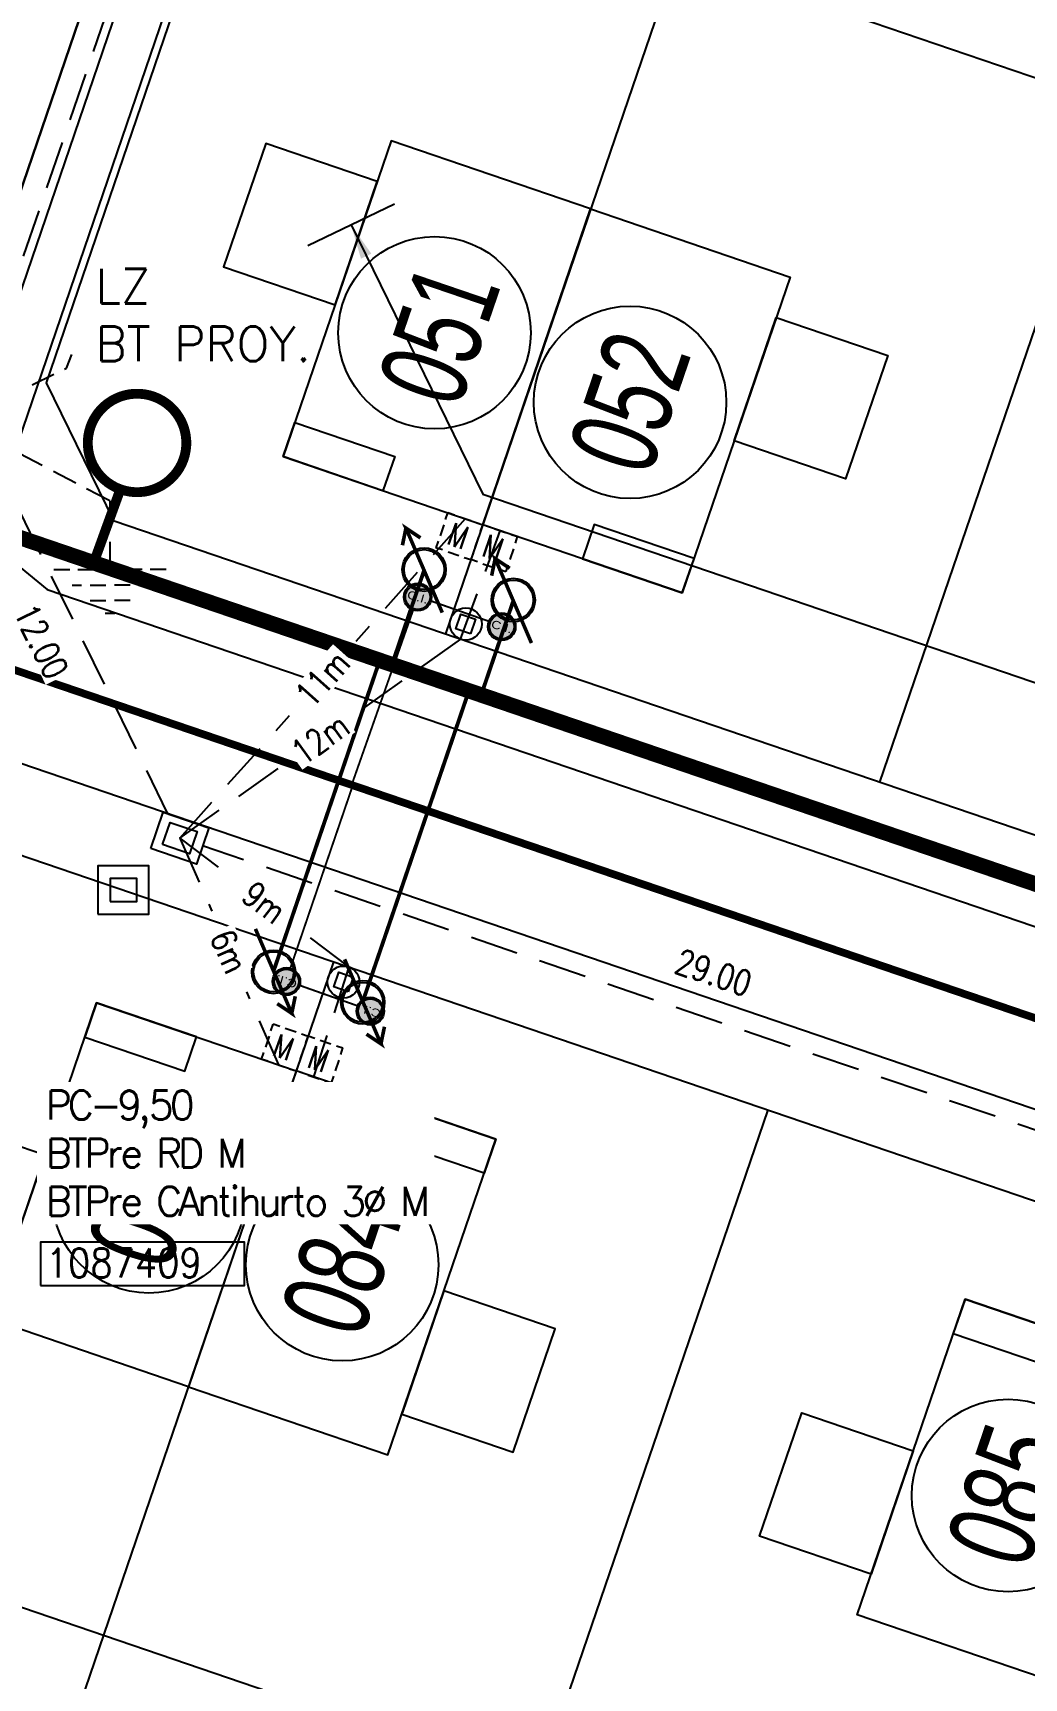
# Model space of a CAD drawing. Extents: x 0 to 336586, y 0 to 6284468.
# Drawn here: x 335251.86 to 335277.61, y 6277815.46 to 6277858.22 of the extents above; entities that cross this region are included whole.
import ezdxf
from ezdxf.enums import TextEntityAlignment as Align

# ---------------------------------------------------------------- set-up
doc = ezdxf.new("R2010")
doc.units = 0
doc.header["$LTSCALE"] = 5
doc.linetypes.add('DASHED', pattern=[0.75, 0.5, -0.25])
doc.linetypes.add('HIDDEN', pattern=[0.375, 0.25, -0.125])
for name, color, linetype in [('ACOM-P', 251, 'DASHED'), ('CALLES-URBANAS', 6, 'Continuous'), ('COTAS', 11, 'Continuous'), ('EQUIPOS', 240, 'Continuous'), ('EQUIPOS_P', 240, 'Continuous'), ('ESTRUCTURAS', 42, 'Continuous'), ('ESTRUCTURAS_E', 42, 'Continuous'), ('ESTRUCTURAS_P', 42, 'Continuous'), ('GRILLA', 254, 'Continuous'), ('LBT_A_P', 100, 'DASHED'), ('LINEA-EDIFICACION-URBANA', 21, 'Continuous'), ('MUROS', 8, 'Continuous'), ('Numero', 42, 'Continuous'), ('PLANTA', 6, 'Continuous'), ('POSTES_E', 41, 'Continuous'), ('POSTES_P', 41, 'Continuous'), ('Prosan Agua Potable D. Arranque', 1, 'Continuous'), ('Prosan Agua Potable D. MAP', 5, 'Continuous'), ('Prosan Agua Potable P. Cañeria Proyectada', 1, 'Continuous'), ('Prosan Agua Potable P. Grifos Proyectados', 1, 'Continuous'), ('Prosan Alcantarillado D. Union Domiciliaria', 4, 'Continuous'), ('Prosan Alcantarillado P. Colector Proyectado', 1, 'Continuous'), ('Prosan Pavimentación Vereda Proyectada', 8, 'Continuous'), ('PUNTO-DE-INTERES', 254, 'Continuous'), ('servicios', 6, 'Continuous'), ('TEXTO-BT_P', 151, 'Continuous')]:
    doc.layers.add(name, color=color, linetype=linetype)
doc.styles.add('2mm', font='simplex.shx', dxfattribs={"width": 0.8, "height": 0.65})
doc.styles.add('ARIAL', font='arial.ttf', dxfattribs={"width": 0.82})
doc.styles.add('ROMANS', font='romans.shx', dxfattribs={"height": 1})
doc.styles.add('Swis-50', font='swissc.ttf', dxfattribs={"width": 0.85})
doc.dimstyles.new('ACOMETIDA 500', dxfattribs={"dimtxt": 0.65, "dimasz": 1.8, "dimexe": 1.25, "dimexo": 0.625, "dimtad": 0, "dimdec": 0, "dimtxsty": '2mm', "dimblk": 'NONE', "dimcen": 2.5, "dimse1": 1, "dimse2": 1, "dimclrd": 256, "dimclrt": 2, "dimadec": 0, "dimazin": 0, "dimtfac": 1, "dimtdec": 0, "dimtmove": 0, "dimatfit": 3, "dimldrblk": 'NONE', "dimfxl": 1, "dimtfill": 1, "dimlwd": -1, "dimarcsym": 2})
doc.dimstyles.new('GRILLA X 500', dxfattribs={"dimtxt": 0.5, "dimasz": 1.8, "dimexe": 1.25, "dimexo": 0.625, "dimtad": 0, "dimdec": 0, "dimtxsty": 'ROMANS', "dimblk": 'NONE', "dimcen": 2.5, "dimse1": 1, "dimse2": 1, "dimsd1": 1, "dimsd2": 1, "dimclrd": 256, "dimclrt": 256, "dimadec": 0, "dimazin": 0, "dimtfac": 1, "dimtdec": 0, "dimtmove": 0, "dimatfit": 3, "dimldrblk": 'NONE', "dimfxlon": 1, "dimtfill": 1, "dimlwd": -1, "dimarcsym": 2})
doc.dimstyles.new('GRILLA Y 500', dxfattribs={"dimtxt": 0.5, "dimasz": 1.8, "dimexe": 1.25, "dimexo": 0.625, "dimtad": 0, "dimdec": 0, "dimtxsty": 'ROMANS', "dimblk": 'NONE', "dimcen": 2.5, "dimse1": 1, "dimse2": 1, "dimsd1": 1, "dimsd2": 1, "dimclrd": 256, "dimclrt": 256, "dimadec": 0, "dimazin": 0, "dimtfac": 1, "dimtdec": 0, "dimtmove": 0, "dimatfit": 3, "dimldrblk": 'NONE', "dimfxlon": 1, "dimtfill": 1, "dimlwd": -1, "dimarcsym": 2})
doc.dimstyles.new('VANO 500', dxfattribs={"dimtxt": 0.65, "dimasz": 1.8, "dimexe": 0, "dimexo": 8, "dimgap": 1.2, "dimtad": 0, "dimdec": 0, "dimzin": 0, "dimdsep": 46, "dimtxsty": '2mm', "dimblk": 'NONE', "dimcen": 0, "dimse1": 1, "dimse2": 1, "dimsd1": 1, "dimsd2": 1, "dimclrd": 7, "dimclrt": 2, "dimadec": 0, "dimazin": 0, "dimtfac": 1, "dimtdec": 0, "dimtofl": 0, "dimtmove": 0, "dimatfit": 3, "dimldrblk": 'NONE', "dimfxl": 1, "dimtfill": 1, "dimtolj": 1, "dimtzin": 0, "dimlwd": 25, "dimarcsym": 0})

# ---------------------------------------------------------------- blocks, each defined once
blk = doc.blocks.new('A$C461B3DCE')
at = {"layer": 'Prosan Agua Potable D. MAP', "ltscale": 2}
h = blk.add_hatch(color=4, dxfattribs=at)
h.dxf.hatch_style = 1
edge = h.paths.add_edge_path()
edge.add_line((0.7710314885518511, 0.5448670548734738), (0.7504819952160025, 0.5306253450311521))
edge.add_arc((0.5218886427903211, 0.3768014163459124), 0.2755298927691394, 393.9372072948622, 430.8894317799293)
edge.add_arc((0.5219586611189867, 0.376749035538496), 0.2755564759331746, 70.90675392884668, 215.492820778389)
edge.add_line((0.2976038094080948, 0.2167606861423788), (0.2770543160722461, 0.2025189763000571))
edge.add_arc((0.5218886427903213, 0.3768014163459125), 0.3005298927691393, 70.88943177992928, 215.4447158899646, ccw=False)
edge.add_arc((0.5218886427903213, 0.3768014163459125), 0.3005298927691391, 394.0026343322039, 430.88943177992934, ccw=False)
h = blk.add_hatch(color=4, dxfattribs=at)
h.dxf.hatch_style = 1
edge = h.paths.add_edge_path()
edge.add_line((0.7622593604771488, 0.557190258923689), (0.7420747884321109, 0.5424359027211417))
edge.add_arc((0.521888642790321, 0.3768014163459126), 0.2755298927691394, 0, 36.95222448506712, ccw=False)
edge.add_arc((0.5218620722195667, 0.376884724929531), 0.2755564759331746, 215.3966110015403, 359.98267785108266, ccw=False)
edge.add_line((0.2972388881172841, 0.2172733325026044), (0.2770543160722462, 0.2025189763000571))
edge.add_arc((0.5218886427903211, 0.3768014163459128), 0.3005298927691393, 215.4447158899647, 360)
edge.add_arc((0.5218886427903211, 0.3768014163459128), 0.3005298927691391, 0, 36.88679744772544)
at = {"layer": 'Prosan Agua Potable D. MAP', "color": 4, "ltscale": 2, "const_width": 0.05}
blk.add_lwpolyline([(9.38084215e-08, 1.08246816e-07), (1.023286459401971, 0.7479937492063158), (0.9377070762315523, 0.5236589383472321), (1.023286459402515, 0.7479937492077511), (0.7832410503892931, 0.7426890532315298)], dxfattribs=at)
at = {"layer": 'Prosan Agua Potable D. MAP', "color": 4, "ltscale": 2}
for radius in [0.3005298927691391, 0.2755298927691391]:
    blk.add_circle((0.5218886427903211, 0.3768014163459128), radius, dxfattribs=at)
blk = doc.blocks.new('agua potable')
at = {"layer": 'Prosan Agua Potable D. Arranque', "color": 4, "const_width": 0.1}
for points, elevation in [([(335751.6162336973, 6282521.943337543), (335750.7812315227, 6282519.49733403)], -499.809), ([(335753.9334334685, 6282521.152305628), (335753.0984312934, 6282518.706302113)], -499.809), ([(335747.7059447483, 6282511.528670923), (335750.4632912664, 6282519.60587059)], -499.8090000075405), ([(335750.0231445194, 6282510.737639012), (335752.7804910405, 6282518.81483867)], -499.8090000075405)]:
    blk.add_lwpolyline(points, dxfattribs=dict(at, elevation=elevation))
at = {"layer": 'Prosan Agua Potable P. Cañeria Proyectada', "color": 4, "const_width": 0.4}
blk.add_lwpolyline([(335818.6750919091, 6282496.320130608), (335729.9996878592, 6282526.591614163)], dxfattribs=at)
at = {"layer": 'Prosan Agua Potable P. Grifos Proyectados', "color": 4, "const_width": 0.256}
blk.add_lwpolyline([(335742.9558656341, 6282525.689166202, -1), (335745.364588464, 6282524.822186198, -1), (335742.9558656341, 6282525.689166202, -1)], format="xyb", dxfattribs=at)
blk.add_lwpolyline([(335743.7267370482, 6282524.051314784), (335743.0337626101, 6282522.142119022)], dxfattribs=at)
at = {"layer": 'Prosan Agua Potable D. MAP', "color": 4, "ltscale": 20}
for p, xscale, yscale, zscale, rotation in [((335752.0878443506, 6282520.845553368, -499.809), 1.885254132807255, 1.885254132807255, 1.885254132807255, 77.0827137440164), ((335754.4050441216, 6282520.054521453, -499.809), 1.885254132807254, 1.885254132807254, 1.885254132807254, 77.08271373004237), ((335747.2343340952, 6282512.626455103, -499.8090000075405), 1.885254132835699, 1.885254132835699, 1.885254132835699, 257.0827137300424), ((335749.5515338663, 6282511.835423188, -499.8090000075405), 1.885254132835698, 1.885254132835698, 1.885254132835698, 257.0827137440164)]:
    blk.add_blockref('A$C461B3DCE', p, dxfattribs=dict(at, xscale=xscale, yscale=yscale, zscale=zscale, rotation=rotation))
blk = doc.blocks.new('UD')
at = {"layer": 'Prosan Alcantarillado D. Union Domiciliaria', "true_color": 0x57ffab}
h = blk.add_hatch(color=101, dxfattribs=at)
edge = h.paths.add_edge_path()
edge.add_arc((6.984919e-10, 0), 0.3200000000000001, 0, 360)
at = {"layer": 'Prosan Alcantarillado D. Union Domiciliaria', "color": 7}
for radius in [0.36, 0.3200000000000001]:
    blk.add_circle((6.984919e-10, 0), radius, dxfattribs=at)
at = {"layer": 'Prosan Alcantarillado D. Union Domiciliaria', "color": 7, "ltscale": 10, "style": 'ARIAL', "oblique": 359.9999998988733, "width": 1.199999998176862}
blk.add_text('C.I.', height=0.2121039574924962, dxfattribs=at).set_placement((0, 0), align=Align.MIDDLE_CENTER)
blk = doc.blocks.new('ALCANTARILLADO')
at = {"layer": 'Prosan Alcantarillado D. Union Domiciliaria', "color": 5, "ltscale": 20, "const_width": 0.05}
for points in [[(-32.52918486815906, -127.8270032360451), (-31.02446879501076, -128.3559413219336)], [(-32.99398014684994, -128.0653404148761), (-34.59077654314751, -132.6078856776003)], [(-36.18313438975747, -137.3707956608851), (-34.56070486586395, -132.6181513688061)], [(-35.9398425885156, -137.8180194322485), (-34.43614070614422, -138.3498338834615)]]:
    blk.add_lwpolyline(points, dxfattribs=at)
at = {"layer": 'Prosan Alcantarillado P. Colector Proyectado', "color": 5, "const_width": 0.2}
blk.add_lwpolyline([(2.402161485391844, -145.2363154797349), (-49.50936231460946, -127.5150673401076)], dxfattribs=at)
at = {"layer": 'Prosan Alcantarillado D. Union Domiciliaria', "color": 5, "ltscale": 20}
for p, rotation in [((-32.87463700270746, -127.7256976424251), 343.655956915462), ((-30.69161107682885, -128.4930753421504), 343.655956915462), ((-36.28510037360684, -137.7160534469876), 163.546395338698), ((-34.10354582373111, -138.4876041433308), 163.546395338698)]:
    blk.add_blockref('UD', p, dxfattribs=dict(at, rotation=rotation))
blk = doc.blocks.new('A$C12F70A7C')
at = {"layer": 'MUROS'}
for points in [[(0, -8.672000000951812), (-5.476999999998952, -8.672000000951812), (-5.476999999998952, 0), (0, 0)], [(-2.738500000006752, 0), (-5.476999999998952, 0), (-5.476999999998952, -0.9399999999441206), (-2.738500000006752, -0.9399999999441206)], [(0, -8.672000000951812), (5.4769999999844, -8.672000000951812), (5.4769999999844, 0), (0, 0)], [(2.7384999999922, 0), (5.4769999999844, 0), (5.4769999999844, -0.9399999999441206), (2.7384999999922, -0.9399999999441206)], [(-5.476999999998952, -7.557999999960883), (-8.53499999998894, -7.557999999960883), (-8.53499999998894, -4.169999999925493), (-5.476999999998952, -4.169999999925493)], [(5.4769999999844, -7.557999999960883), (8.534999999974389, -7.557999999960883), (8.534999999974389, -4.169999999925493), (5.4769999999844, -4.169999999925493)]]:
    blk.add_lwpolyline(points, close=True, dxfattribs=at)
blk = doc.blocks.new('PLANTA')
at = {"layer": 'CALLES-URBANAS', "flags": 128}
blk.add_lwpolyline([(335738.5213247423, 6282524.158046557), (335749.5864081118, 6282556.571414633, -0.4142135623730951), (335757.2030711388, 6282560.311260128), (335817.7711165945, 6282539.634899964, -0.4142135623730951), (335821.5109620905, 6282532.018236937), (335810.445878721, 6282499.604868861), (335821.5109620905, 6282532.018236937, 0.4142135623730951), (335817.7711165945, 6282539.634899964), (335757.2030711388, 6282560.311260128, 0.4142135623730951), (335749.5864081118, 6282556.571414633), (335738.5213247423, 6282524.158046557), (335741.8222253919, 6282521.446210481), (335806.1757736887, 6282499.477577806), (335810.445878721, 6282499.604868861)], format="xyb", dxfattribs=at)
at = {"layer": 'CALLES-URBANAS'}
blk.add_lwpolyline([(335739.2227661304, 6282523.581781391), (335750.3908274655, 6282556.296806724), (335749.5864081118, 6282556.571414633)], dxfattribs=at)
at = {"layer": 'CALLES-URBANAS', "flags": 128}
blk.add_lwpolyline([(335808.0228677643, 6282492.507051034), (335804.7219671145, 6282495.218887109), (335740.3684188178, 6282517.187519785), (335736.0983137855, 6282517.06022873), (335723.6601908738, 6282480.624763886), (335726.9610915235, 6282477.91292781), (335791.3146398202, 6282455.944295134), (335795.5847448525, 6282456.07158619), (335808.0228677642, 6282492.507051034), (335795.5847448525, 6282456.07158619)], dxfattribs=at)
at = {"layer": 'LINEA-EDIFICACION-URBANA', "ltscale": 0.2}
for p, q in [((335764.2049028186, 6282555.543525072), (335752.1706150664, 6282520.291029866)), ((335775.4825466993, 6282551.693629885), (335763.4482589471, 6282516.441134678)), ((335814.5759783449, 6282518.667801534), (335746.9101150622, 6282541.767172656)), ((335749.2630019182, 6282511.773648473), (335737.3094811978, 6282476.757747194)), ((335760.5406457989, 6282507.923753287), (335748.5871250785, 6282472.907852007)), ((335799.6744609604, 6282475.016221899), (335732.0085976777, 6282498.115593021))]:
    blk.add_line(p, q, dxfattribs=at)
for points in [[(335809.4726091239, 6282503.718308659), (335805.8820797396, 6282501.955328586), (335743.5697259151, 6282523.227150397), (335741.8067458412, 6282526.817679781), (335752.0134842831, 6282556.71666553), (335755.6040136674, 6282558.479645604), (335817.9163674919, 6282537.207823792), (335819.6793475657, 6282533.617294408)], [(335794.6114752553, 6282460.185025988), (335791.0209458711, 6282458.422045914), (335728.7085920466, 6282479.693867726), (335726.9456119727, 6282483.28439711), (335737.0715833826, 6282512.946788931), (335740.6621127669, 6282514.709769005), (335802.9744665914, 6282493.437947193), (335804.7374466652, 6282489.847417809)]]:
    blk.add_lwpolyline(points, close=True, dxfattribs=at)
at = {"layer": 'Prosan Pavimentación Vereda Proyectada'}
blk.add_lwpolyline([(335740.2130363253, 6282522.768230568), (335751.850972981, 6282556.859679487), (335755.5902269621, 6282558.695684586), (335818.0593814483, 6282537.370335095), (335819.8953865477, 6282533.631081114), (335808.257449892, 6282499.539632196)], dxfattribs=at)
at = {"layer": 'PUNTO-DE-INTERES', "color": 8}
for centre in [(335751.8866768535, 6282528.120851622), (335756.9657637848, 6282526.311105831), (335744.4678850097, 6282505.661133372), (335749.4893539859, 6282503.898293801), (335766.7834572685, 6282497.899467588)]:
    blk.add_circle(centre, 2.5, dxfattribs=at)
at = {"layer": 'PUNTO-DE-INTERES', "rotation": 161.1514259085047}
blk.add_blockref('A$C12F70A7C', (335753.139819449, 6282523.130156997), dxfattribs=at)
blk.add_blockref('A$C12F70A7C', (335753.139819449, 6282523.130156997), dxfattribs=at)
blk.add_blockref('A$C12F70A7C', (335753.139819449, 6282523.130156997), dxfattribs=at)
at = {"layer": 'PUNTO-DE-INTERES', "xscale": -1, "rotation": 341.1514259085047}
for p in [(335748.2937975355, 6282508.934521343), (335748.2937975355, 6282508.934521343), (335748.2937975355, 6282508.934521343), (335770.8490852964, 6282501.234730968), (335770.8490852964, 6282501.234730968), (335770.8490852964, 6282501.234730968)]:
    blk.add_blockref('A$C12F70A7C', p, dxfattribs=at)
at = {"layer": 'PUNTO-DE-INTERES', "color": 8, "char_height": 2.25, "attachment_point": 5, "rotation": 71.15142590850466, "line_spacing_factor": 0.6, "style": 'Swis-50'}
for s, insert in [('\\fArial Narrow|b0|i0|c00|p39;\\H1x;\\W0.8;051', (335752.0155885718, 6282528.076844504)), ('\\fArial Narrow|b0|i0|c00|p39;\\H1x;\\W0.8;052', (335756.9657637848, 6282526.311105831)), ('\\fArial Narrow|b0|i0|c00|p39;\\H1x;\\W0.8;083', (335744.462623307, 6282505.662929581)), ('\\fArial Narrow|b0|i0|c00|p39;\\H1x;\\W0.8;084', (335749.4854077091, 6282503.899640957)), ('\\fArial Narrow|b0|i0|c00|p39;\\H1x;\\W0.8;085', (335766.7722761501, 6282497.903284533))]:
    blk.add_mtext(s, dxfattribs=dict(at, insert=insert))
blk = doc.blocks.new('EM-BT_P')
at = {"layer": 'EQUIPOS'}
for p, q in [((-1.59583581811421, 0.990598165203636), (-1.59583581811421, 1.595838092819461)), ((-0.990595890498426, 1.595417830392476), (-1.59583581811421, 1.595417830392476)), ((-0.4940528739877835, 1.595417830392476), (0.4940729303437621, 1.595417830392476)), ((0.9906159468543903, 1.595417830392476), (1.595855874470174, 1.595417830392476)), ((1.595855874470174, 0.990598165203636), (1.595855874470174, 1.595838092819461)), ((-1.59583581811421, 0.4940551486930361), (-1.59583581811421, -0.4940706556385237)), ((1.595855874470174, 0.4940551486930361), (1.595855874470174, -0.4940706556385237)), ((-1.59583581811421, -0.9906136721491804), (-1.59583581811421, -1.595853599764949)), ((1.595855874470174, -0.9906136721491804), (1.595855874470174, -1.595853599764949)), ((-0.990595890498426, -1.595433337337964), (-1.59583581811421, -1.595433337337964)), ((-0.4940528739877835, -1.595433337337964), (0.4940729303437621, -1.595433337337964)), ((0.9906159468543903, -1.595433337337964), (1.595855874470174, -1.595433337337964))]:
    blk.add_line(p, q, dxfattribs=at)
at = {"layer": 'EQUIPOS', "style": 'ROMANS', "width": 0.8}
blk.add_text('M', height=1.98, dxfattribs=at).set_placement((-0.9147899827143248, -0.9896123134684556))
blk = doc.blocks.new('PC-11-5-R_P')
at = {"layer": 'POSTES_P'}
for points in [[(-0.9999657893680478, 1.250017720109184), (1.000034210631952, 1.250017720109184), (1.000034210631952, -1.249982279890816), (-0.9999657893680478, -1.249982279890816)], [(-0.6076441962093213, 0.7368020719475794), (0.607712617473112, 0.7368020719475794), (0.607712617473112, -0.7367666317292105), (-0.6076441962093213, -0.7367666317292105)]]:
    blk.add_lwpolyline(points, close=True, dxfattribs=at)
blk = doc.blocks.new('*D212')
at = {"layer": 'Defpoints', "color": 0, "ltscale": 0.5, "transparency": 16777216}
for p in [(335257.0780910526, 6277871.419042774), (335257.9989701377, 6277871.101884566), (335250.2453350755, 6277848.38886752)]:
    blk.add_point(p, dxfattribs=at)
at = {"layer": 'COTAS', "color": 2, "ltscale": 0.5, "transparency": 16777216, "insert": (335253.1704713027, 6277860.073142784), "char_height": 0.65, "attachment_point": 5, "rotation": 70.99587784415642, "style": '2mm', "bg_fill": 3, "box_fill_scale": 1.1, "bg_fill_color": 256, "bg_fill_true_color": 13158600, "bg_fill_transparency": 0}
blk.add_mtext('\\A1;24.00', dxfattribs=at)
blk = doc.blocks.new('_None')
blk = doc.blocks.new('*D214')
at = {"layer": 'Defpoints', "color": 0, "linetype": 'HIDDEN', "ltscale": 0.25, "transparency": 16777216}
for p in [(335250.2453416921, 6277848.388863403), (335255.6777552022, 6277837.288580781), (335254.7911466369, 6277836.854679725)]:
    blk.add_point(p, dxfattribs=at)
at = {"layer": 'COTAS', "color": 2, "linetype": 'HIDDEN', "ltscale": 0.25, "transparency": 16777216, "insert": (335252.074939881, 6277842.404821036), "char_height": 0.65, "attachment_point": 5, "rotation": 296.07685604253066, "style": '2mm', "bg_fill": 3, "box_fill_scale": 1.1, "bg_fill_color": 256, "bg_fill_true_color": 13158600, "bg_fill_transparency": 0}
blk.add_mtext('\\A1;12.00', dxfattribs=at)
blk = doc.blocks.new('*D215')
at = {"layer": 'Defpoints', "color": 0, "linetype": 'HIDDEN', "ltscale": 0.25, "transparency": 16777216}
for p in [(335255.6777552026, 6277837.28858078), (335283.0278640848, 6277829.189603943), (335282.6494629364, 6277828.08113912)]:
    blk.add_point(p, dxfattribs=at)
at = {"layer": 'COTAS', "color": 2, "linetype": 'HIDDEN', "ltscale": 0.25, "transparency": 16777216, "insert": (335269.5420102177, 6277833.793324773), "char_height": 0.65, "attachment_point": 5, "rotation": 341.15142585802425, "style": '2mm', "bg_fill": 3, "box_fill_scale": 1.1, "bg_fill_color": 256, "bg_fill_true_color": 13158600, "bg_fill_transparency": 0}
blk.add_mtext('\\A1;29.00', dxfattribs=at)
blk = doc.blocks.new('*D269')
at = {"layer": 'ACOM-P', "ltscale": 0.5, "transparency": 16777216}
for p, q in [((335263.0920513589, 6277845.587873958), (335260.2466583331, 6277842.402966294)), ((335255.6776058502, 6277837.288730707), (335258.5229988755, 6277840.473638371))]:
    blk.add_line(p, q, dxfattribs=at)
at = {"layer": 'Defpoints', "color": 0, "ltscale": 0.5, "transparency": 16777216}
for p in [(335263.0920513589, 6277845.587873958), (335263.0921978527, 6277845.587743081), (335255.6777523439, 6277837.28859983)]:
    blk.add_point(p, dxfattribs=at)
at = {"layer": 'ACOM-P', "color": 2, "ltscale": 0.5, "transparency": 16777216, "insert": (335259.3848286038, 6277841.438302333), "char_height": 0.65, "attachment_point": 5, "rotation": 48.22243313442484, "style": '2mm', "bg_fill": 3, "box_fill_scale": 1.1, "bg_fill_color": 256, "bg_fill_true_color": 13158600, "bg_fill_transparency": 0}
blk.add_mtext('11m', dxfattribs=at)
blk = doc.blocks.new('PM-6_P')
at = {"layer": 'POSTES_E'}
blk.add_lwpolyline([(-0.6677519658405187, 0.6677414800509212), (0.6677199434739736, 0.6677414800509212), (0.6677199434739736, -0.66773042926323), (-0.6677519658405187, -0.66773042926323)], close=True, dxfattribs=at)
blk.add_circle((-1.601118327254625e-05, 5.52539384557349e-06), 1.386432699211355, dxfattribs=at)
blk = doc.blocks.new('*D270')
at = {"layer": 'ACOM-P', "ltscale": 0.5, "transparency": 16777216}
for p, q in [((335262.9698633179, 6277842.460068631), (335260.4193588477, 6277840.651290549)), ((335255.677737155, 6277837.288606228), (335258.2282416257, 6277839.09738431))]:
    blk.add_line(p, q, dxfattribs=at)
at = {"layer": 'Defpoints', "color": 0, "ltscale": 0.5, "transparency": 16777216}
for p in [(335262.9698633179, 6277842.460068631), (335262.9698813655, 6277842.460043183), (335255.6777552026, 6277837.28858078)]:
    blk.add_point(p, dxfattribs=at)
at = {"layer": 'ACOM-P', "color": 2, "ltscale": 0.5, "transparency": 16777216, "insert": (335259.3238002369, 6277839.874337429), "char_height": 0.65, "attachment_point": 5, "rotation": 35.34367266631679, "style": '2mm', "bg_fill": 3, "box_fill_scale": 1.1, "bg_fill_color": 256, "bg_fill_true_color": 13158600, "bg_fill_transparency": 0}
blk.add_mtext('12m', dxfattribs=at)
blk = doc.blocks.new('*D271')
at = {"layer": 'ACOM-P', "ltscale": 0.5, "transparency": 16777216}
for p, q in [((335255.6770753018, 6277837.288136853), (335256.5042639305, 6277835.389962642)), ((335258.2462981064, 6277831.392465298), (335257.4191094777, 6277833.290639509))]:
    blk.add_line(p, q, dxfattribs=at)
at = {"layer": 'Defpoints', "color": 0, "ltscale": 0.5, "transparency": 16777216}
for p in [(335255.6770753022, 6277837.288136853), (335255.6770753018, 6277837.288136853), (335258.2462981073, 6277831.392465298)]:
    blk.add_point(p, dxfattribs=at)
at = {"layer": 'ACOM-P', "color": 2, "ltscale": 0.5, "transparency": 16777216, "insert": (335256.9616867043, 6277834.340301076), "char_height": 0.65, "attachment_point": 5, "rotation": 293.54666680375374, "style": '2mm', "bg_fill": 3, "box_fill_scale": 1.1, "bg_fill_color": 256, "bg_fill_true_color": 13158600, "bg_fill_transparency": 0}
blk.add_mtext('6m', dxfattribs=at)
blk = doc.blocks.new('*D272')
at = {"layer": 'ACOM-P', "ltscale": 0.5, "transparency": 16777216}
for p, q in [((335255.6777581223, 6277837.288584606), (335256.9597714283, 6277836.310249614)), ((335260.062252935, 6277833.94267183), (335258.7802396282, 6277834.921006823))]:
    blk.add_line(p, q, dxfattribs=at)
at = {"layer": 'Defpoints', "color": 0, "ltscale": 0.5, "transparency": 16777216}
for p in [(335255.6777552026, 6277837.28858078), (335260.0622500153, 6277833.942668004), (335260.062252935, 6277833.94267183)]:
    blk.add_point(p, dxfattribs=at)
at = {"layer": 'ACOM-P', "color": 2, "ltscale": 0.5, "transparency": 16777216, "insert": (335257.8700055284, 6277835.615628218), "char_height": 0.65, "attachment_point": 5, "rotation": 322.65188189340097, "style": '2mm', "bg_fill": 3, "box_fill_scale": 1.1, "bg_fill_color": 256, "bg_fill_true_color": 13158600, "bg_fill_transparency": 0}
blk.add_mtext('9m', dxfattribs=at)
blk = doc.blocks.new('LZ-P')
at = {"layer": 'ESTRUCTURAS', "linetype": 'DASHED', "ltscale": 0.5}
for points in [[(-1, 0), (-3.720051217649598, 2.741180723533034), (-4.480327243276406, 2.774263823404908)], [(1, 0), (3.720051217649598, 2.741180723533034), (4.480327243276406, 2.774263823404908)]]:
    blk.add_lwpolyline(points, dxfattribs=at)
blk = doc.blocks.new('TT-S_P')
at = {"layer": 'ESTRUCTURAS_E', "ltscale": 3}
for p, q in [((1.657170947816326, -0.8640653022951028), (0, 0)), ((4.069243126028397, -2.121743563292085), (2.412072178212014, -1.257678260997011)), ((6.570607230804427, -3.425979516855932), (4.913436282988101, -2.561914214560829)), ((9.105852084715393, -4.74788122770434), (7.368990578442236, -3.8422644810191)), ((9.105852084715535, -4.747881227704397), (9.105852084715535, -6.800140530395112)), ((9.105852084715535, -7.785268621837815), (9.105852084715535, -9.837527924528558)), ((4.937199434267285, -9.837527924525233), (6.115733717630775, -9.837527924525233)), ((6.713632307243472, -9.837527924525233), (7.892166590607018, -9.837527924525233)), ((8.516584943035012, -9.837527924528558), (9.695119226398559, -9.837527924528558)), ((11.49807186218996, -9.837527924525233), (10.31953757882647, -9.837527924525233)), ((13.27450473516626, -9.837527924525233), (12.09597045180271, -9.837527924525233)), ((6.287813355392416, -11.00585093154979), (7.003679050656899, -11.00585093154979)), ((7.628097403084865, -11.00585093155311), (8.806631686448354, -11.00585093155311)), ((7.628097403084865, -12.14540153467328), (8.806631686448354, -12.14540153467328)), ((10.60958432223984, -11.00585093154979), (9.431050038876348, -11.00585093154979)), ((10.60958432223984, -12.14540153467001), (9.431050038876348, -12.14540153467001)), ((11.92389081404107, -11.00585093154979), (11.20748291185259, -11.00585093154979)), ((9.468130448197767, -13.10210014875597), (8.743573721235746, -13.10210014875597))]:
    blk.add_line(p, q, dxfattribs=at)
blk = doc.blocks.new('CA 3Ø-P')
at = {"layer": 'ESTRUCTURAS'}
for points in [[(-1.307126184576191, -1.266878571361303), (1.346075665089302, -1.266878571361303), (1.346075665089302, 1.246819127351046), (-1.307126184576191, 1.246819127351046)], [(-0.676001158892177, -0.6099489843472838), (0.7149506394052878, -0.6099489843472838), (0.7149506394052878, 0.5898895403370261), (-0.676001158892177, 0.5898895403370261)]]:
    blk.add_lwpolyline(points, close=True, dxfattribs=at)
blk = doc.blocks.new('COTA-500')
at = {"layer": 'COTAS', "color": 11}
blk.add_line((0.007478311659748544, 1.249977630094855), (-0.007478310724740958, -1.249977629634322), dxfattribs=at)
blk.add_solid([(0.8990864967945762, -0.1553816995609121), (0.9008812913689561, 0.1446129311781807), (4.675037934900872e-10, -2.564345437383597e-12)], dxfattribs=at)
blk = doc.blocks.new('*D434')
at = {"layer": 'Defpoints', "color": 0, "ltscale": 0.5, "transparency": 16777216}
for p in [(335292.711083103, 6278000), (335274.7657512065, 6277998.486549078), (0, 0)]:
    blk.add_point(p, dxfattribs=at)
at = {"layer": 'GRILLA', "ltscale": 0.5, "transparency": 16777216, "insert": (335269.8550369208, 6277998.486549078), "char_height": 1, "attachment_point": 5, "style": 'ROMANS', "bg_fill": 3, "box_fill_scale": 1.1, "bg_fill_color": 256, "bg_fill_true_color": 13158600, "bg_fill_transparency": 0}
blk.add_mtext('Y-6278000', dxfattribs=at)
blk = doc.blocks.new('*D439')
at = {"layer": 'Defpoints', "color": 0, "ltscale": 0.5, "transparency": 16777216}
for p in [(335301.7893708139, 6277932.198101984), (335300, 6277899.167990658), (0, 0)]:
    blk.add_point(p, dxfattribs=at)
at = {"layer": 'GRILLA', "ltscale": 0.5, "transparency": 16777216, "insert": (335301.7893708129, 6277936.632625794), "char_height": 1, "attachment_point": 5, "rotation": 90, "style": 'ROMANS', "bg_fill": 3, "box_fill_scale": 1.1, "bg_fill_color": 256, "bg_fill_true_color": 13158600, "bg_fill_transparency": 0}
blk.add_mtext('X-335300', dxfattribs=at)
blk = doc.blocks.new('*D440')
at = {"layer": 'Defpoints', "color": 0, "ltscale": 0.5, "transparency": 16777216}
for p in [(335402.3497128253, 6277986.733224559), (335398.5975279866, 6277900), (0, 0)]:
    blk.add_point(p, dxfattribs=at)
at = {"layer": 'GRILLA', "ltscale": 0.5, "transparency": 16777216, "insert": (335402.3497128243, 6277991.143938844), "char_height": 1, "attachment_point": 5, "rotation": 90, "style": 'ROMANS', "bg_fill": 3, "box_fill_scale": 1.1, "bg_fill_color": 256, "bg_fill_true_color": 13158600, "bg_fill_transparency": 0}
blk.add_mtext('X-335399', dxfattribs=at)

msp = doc.modelspace()

# ---------------------------------------------------------------- linework, layer by layer
at = {"layer": 'LBT_A_P', "ltscale": 0.5}
for points in [[(335250.4068685712, 6277848.862053711), (335257.8374360738, 6277870.628696711)], [(335255.3673205738, 6277837.922904583), (335250.5557601768, 6277847.754563186)], [(335282.1762734167, 6277828.242673753), (335256.2692316362, 6277837.086666062)]]:
    msp.add_lwpolyline(points, dxfattribs=at)

# ---------------------------------------------------------------- block references
at = {"layer": 'COTAS', "rotation": 296.0768951576335}
msp.add_blockref('COTA-500', (335260.125589093, 6277853.224214515), dxfattribs=at)
at = {"layer": 'EQUIPOS_P', "ltscale": 5, "xscale": 0.3, "yscale": 0.3, "zscale": 0.3, "rotation": 341.1514259146094}
for p in [(335262.9375664105, 6277845.134784649), (335263.8437689905, 6277844.82556381), (335258.4009253579, 6277831.845430078), (335259.3071279379, 6277831.536209239)]:
    msp.add_blockref('EM-BT_P', p, dxfattribs=at)
at = {"layer": 'ESTRUCTURAS_P', "xscale": 0.5, "yscale": 0.5, "zscale": 0.5}
msp.add_blockref('CA 3Ø-P', (335254.2026483622, 6277835.944674841), dxfattribs=at)
at = {"layer": 'PLANTA'}
msp.add_blockref('PLANTA', (-489.5943777723587, -4677.696606804617), dxfattribs=at)
at = {"layer": 'POSTES_P', "ltscale": 5, "xscale": 0.5, "yscale": 0.5, "zscale": 0.5, "rotation": 71.1514258991132}
msp.add_blockref('PC-11-5-R_P', (335255.6777552026, 6277837.28858078), dxfattribs=at)
at = {"layer": 'servicios', "color": 1}
msp.add_blockref('ALCANTARILLADO', (335294.7307215866, 6277971.279013176), dxfattribs=at)
at = {"layer": 'servicios'}
msp.add_blockref('agua potable', (-489.5943777723587, -4677.696606804617), dxfattribs=at)

# ---------------------------------------------------------------- next in the draw order: dimensions: what is measured, and where the dimension line sits
at = {"layer": 'COTAS', "ltscale": 0.5}
dim = msp.add_linear_dim(base=(335257.0780910526, 6277871.419042774), p1=(335250.2453350758, 6277848.388867521), p2=(335257.9989701377, 6277871.101884566), angle=250.9958778441564, dimstyle='VANO 500', override={"dimpost": '.00', "dimsah": 1, "dimtmove": 1}, dxfattribs=at)
dim.commit()
dim.dimension.update_dxf_attribs({"geometry": '*D212', "text_midpoint": (335253.1704713027, 6277860.073142784)})

# ---------------------------------------------------------------- next in the draw order: texts
at = {"layer": 'LBT_A_P', "insert": (335253.4888042019, 6277849.681684176), "char_height": 0.9, "attachment_point": 7, "style": 'ROMANS'}
msp.add_mtext('LZ\\PBT PROY.', dxfattribs=at)

# ---------------------------------------------------------------- next in the draw order: dimensions: what is measured, and where the dimension line sits
at = {"layer": 'COTAS', "linetype": 'HIDDEN', "ltscale": 0.25}
dim = msp.add_aligned_dim(p1=(335250.2453416919, 6277848.388863403), p2=(335255.6777552026, 6277837.28858078), distance=-0.9870890912685701, dimstyle='VANO 500', override={"dimpost": '.00', "dimsah": 1}, dxfattribs=at)
dim.commit()
dim.dimension.update_dxf_attribs({"geometry": '*D214', "text_midpoint": (335252.074939881, 6277842.404821036)})

# ---------------------------------------------------------------- next in the draw order: block references
at = {"layer": 'ESTRUCTURAS_P', "xscale": 0.5, "yscale": 0.5, "zscale": 0.5, "rotation": 251.1514259245095}
msp.add_blockref('LZ-P', (335250.8368265107, 6277848.186945824), dxfattribs=at)
at = {"layer": 'ESTRUCTURAS_P', "ltscale": 5, "xscale": 0.35, "yscale": 0.35, "zscale": 0.35}
msp.add_blockref('TT-S_P', (335250.6752924471, 6277847.713757969), dxfattribs=at)

# ---------------------------------------------------------------- next in the draw order: dimensions: what is measured, and where the dimension line sits
at = {"layer": 'COTAS', "linetype": 'HIDDEN', "ltscale": 0.25}
dim = msp.add_aligned_dim(p1=(335255.6777552026, 6277837.28858078), p2=(335282.6494629363, 6277828.08113912), distance=1.171273534780274, dimstyle='VANO 500', override={"dimpost": '.00', "dimsah": 1}, dxfattribs=at)
dim.commit()
dim.dimension.update_dxf_attribs({"geometry": '*D215', "text_midpoint": (335269.5420102177, 6277833.793324773)})

# ---------------------------------------------------------------- next in the draw order: block references
at = {"layer": 'POSTES_P', "ltscale": 5, "xscale": 0.3, "yscale": 0.3, "zscale": 0.3, "rotation": 161.1514259169997}
msp.add_blockref('PM-6_P', (335259.9278723397, 6277833.549045255), dxfattribs=at)

# ---------------------------------------------------------------- next in the draw order: dimensions: what is measured, and where the dimension line sits
at = {"layer": 'ACOM-P', "ltscale": 0.5}
dim = msp.add_aligned_dim(p1=(335255.6777523438, 6277837.28859983), p2=(335263.092197853, 6277845.587743082), distance=0.00019644095589772315, dimstyle='ACOMETIDA 500', override={"dimpost": 'm', "dimsah": 1}, dxfattribs=at)
dim.commit()
dim.dimension.update_dxf_attribs({"geometry": '*D269', "text_midpoint": (335259.3848286038, 6277841.438302333)})

# ---------------------------------------------------------------- next in the draw order: block references
at = {"layer": 'POSTES_P', "ltscale": 5, "xscale": 0.3, "yscale": 0.3, "zscale": 0.3, "rotation": 161.1514259169997}
msp.add_blockref('PM-6_P', (335263.1042328175, 6277842.853678386), dxfattribs=at)

# ---------------------------------------------------------------- next in the draw order: dimensions: what is measured, and where the dimension line sits
at = {"layer": 'ACOM-P', "ltscale": 0.5}
dim = msp.add_aligned_dim(p1=(335255.6777552026, 6277837.28858078), p2=(335262.9698813658, 6277842.460043183), distance=3.1198494133067466e-05, text='12m', dimstyle='ACOMETIDA 500', override={"dimpost": 'm', "dimsah": 1}, dxfattribs=at)
dim.commit()
dim.dimension.update_dxf_attribs({"geometry": '*D270', "text_midpoint": (335259.3238002369, 6277839.874337429)})

# ---------------------------------------------------------------- next in the draw order: linework, layer by layer
msp.add_lwpolyline([(335262.9698813658, 6277842.460043183), (335263.9984004329, 6277845.278522243)], dxfattribs=at)

# ---------------------------------------------------------------- next in the draw order: dimensions: what is measured, and where the dimension line sits
dim = msp.add_aligned_dim(p1=(335258.2462981068, 6277831.392465299), p2=(335255.6770753025, 6277837.288136854), distance=1.0123915001881134e-09, dimstyle='ACOMETIDA 500', override={"dimpost": 'm', "dimsah": 1}, dxfattribs=at)
dim.commit()
dim.dimension.update_dxf_attribs({"geometry": '*D271', "text_midpoint": (335256.9616867043, 6277834.340301076)})

# ---------------------------------------------------------------- next in the draw order: dimensions: what is measured, and where the dimension line sits
dim = msp.add_aligned_dim(p1=(335255.6777552026, 6277837.28858078), p2=(335260.0622500149, 6277833.942668004), distance=4.81293162930669e-06, text='9m', dimstyle='ACOMETIDA 500', override={"dimpost": 'm', "dimsah": 1}, dxfattribs=at)
dim.commit()
dim.dimension.update_dxf_attribs({"geometry": '*D272', "text_midpoint": (335257.8700055284, 6277835.615628218)})

# ---------------------------------------------------------------- next in the draw order: linework, layer by layer
msp.add_lwpolyline([(335260.0622814802, 6277833.942657261), (335259.1525006868, 6277831.08324446)], dxfattribs=at)

# ---------------------------------------------------------------- next in the draw order: texts
at = {"layer": 'TEXTO-BT_P', "ltscale": 0.5, "insert": (335252.1950547658, 6277829.100404385), "char_height": 0.7499999981250001, "attachment_point": 4, "style": 'ROMANS', "bg_fill": 3, "box_fill_scale": 1.3, "bg_fill_color": 256, "bg_fill_transparency": 0}
msp.add_mtext('{\\T0.8;PC-9,50\\PBTPre RD M\\PBTPre CAntihurto 3Ø M}', dxfattribs=at)

# ---------------------------------------------------------------- next in the draw order: linework, layer by layer
at = {"layer": 'COTAS', "ltscale": 0.5}
msp.add_lwpolyline([(335260.125589093, 6277853.224214515), (335263.5514585289, 6277846.224001232), (335286.2032151858, 6277838.491294967), (335308.9684718905, 6277830.71925474), (335321.4799699045, 6277836.595534988), (335340.1510369749, 6277825.892101489), (335362.8487463752, 6277818.270210296), (335386.5601626122, 6277810.175714526), (335414.7044433843, 6277800.41057058), (335427.0174793261, 6277772.813720241)], dxfattribs=at)

# ---------------------------------------------------------------- next in the draw order: dimensions: what is measured, and where the dimension line sits
at = {"layer": 'GRILLA', "ltscale": 0.5}
dim = msp.add_ordinate_dim(feature_location=(335292.711083103, 6278000), offset=(-17.94533189648064, -1.5134509224444628), dtype=0, origin=(0, 0), dimstyle='GRILLA Y 500', override={"dimpost": 'Y-<>', "dimsah": 1}, dxfattribs=at)
dim.commit()
dim.dimension.update_dxf_attribs({"geometry": '*D434', "text_midpoint": (335269.8550369208, 6277998.486549078)})

# ---------------------------------------------------------------- next in the draw order: dimensions: what is measured, and where the dimension line sits
dim = msp.add_ordinate_dim(feature_location=(335300, 6277899.167990658), offset=(1.7893708138726652, 33.03011132590473), dtype=1, origin=(0, 0), dimstyle='GRILLA X 500', override={"dimpost": 'X-<>', "dimsah": 1}, dxfattribs=at)
dim.commit()
dim.dimension.update_dxf_attribs({"geometry": '*D439', "text_midpoint": (335301.7893708129, 6277936.632625794)})

# ---------------------------------------------------------------- next in the draw order: dimensions: what is measured, and where the dimension line sits
dim = msp.add_ordinate_dim(feature_location=(335398.5975279866, 6277900), offset=(3.7521848386968486, 86.733224558644), dtype=1, origin=(0, 0), dimstyle='GRILLA X 500', override={"dimpost": 'X-<>', "dimsah": 1}, dxfattribs=at)
dim.commit()
dim.dimension.update_dxf_attribs({"geometry": '*D440', "text_midpoint": (335402.3497128243, 6277991.143938844)})

# ---------------------------------------------------------------- next in the draw order: linework, layer by layer
at = {"layer": 'Numero'}
msp.add_lwpolyline([(335252.0555716136, 6277825.657958569), (335257.3607344276, 6277825.657958569), (335257.3607344276, 6277826.791119451), (335252.0555716136, 6277826.791119451)], close=True, dxfattribs=at)

# ---------------------------------------------------------------- next in the draw order: texts
at = {"layer": 'Numero', "style": 'ROMANS', "width": 0.9}
msp.add_text('1087409', height=0.75, dxfattribs=at).set_placement((335252.1949950801, 6277825.871308927))

doc.saveas('drawing.dxf')
